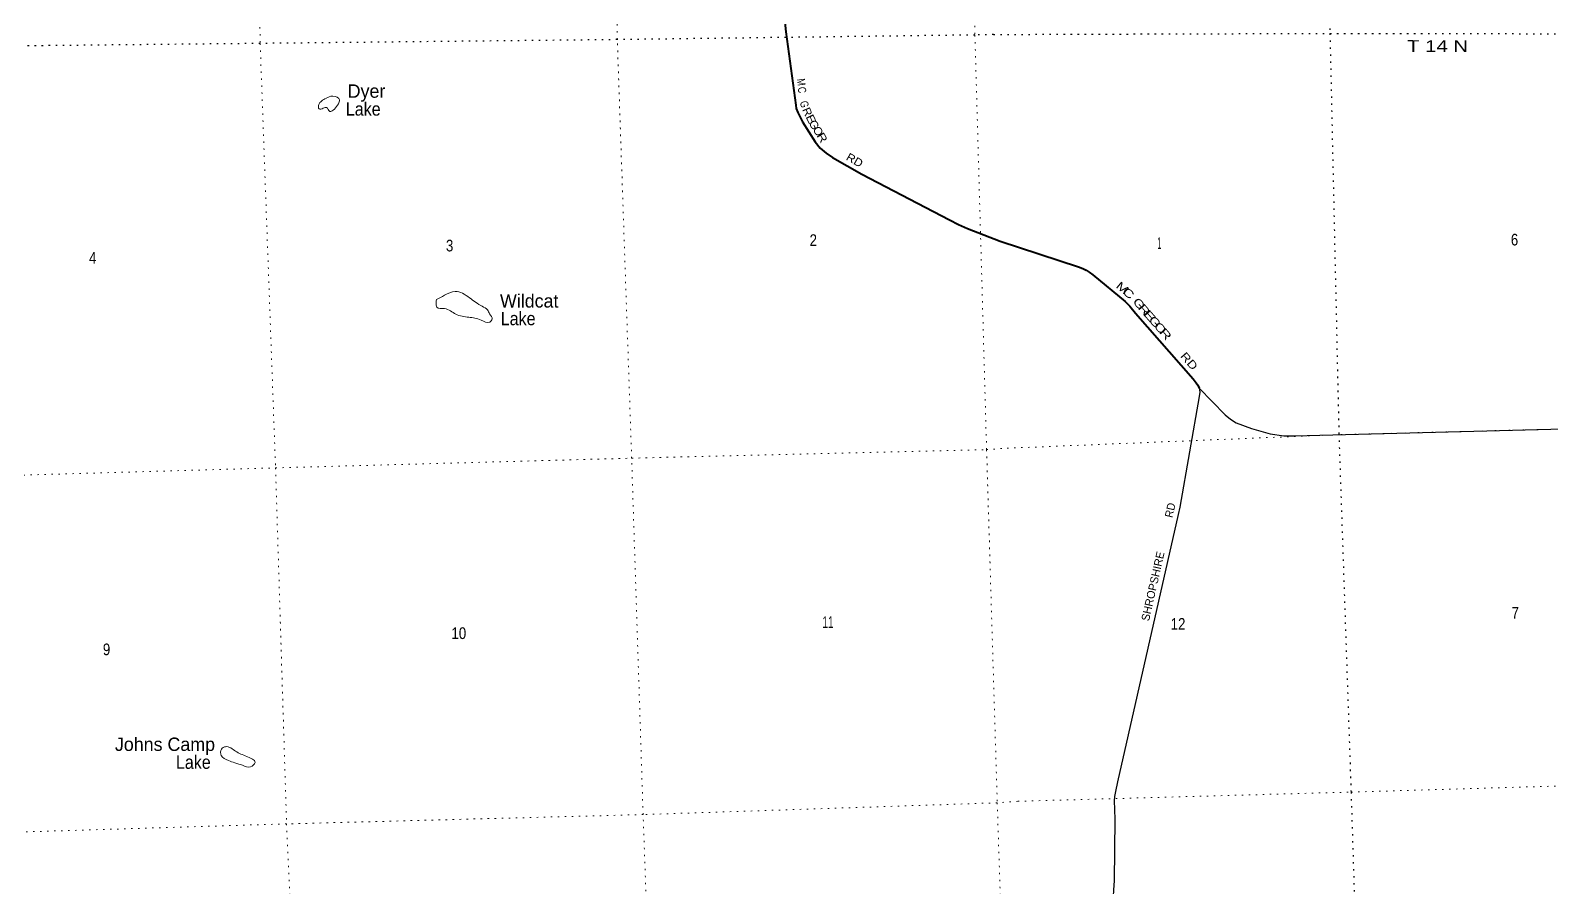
# Model space of a CAD drawing. Header units: feet. Extents: x 501257 to 757852, y -360805 to -170898.
# Drawn here: x 709094 to 731897, y -280650 to -267806 of the extents above; entities that cross this region are included whole.
import ezdxf
from ezdxf.enums import TextEntityAlignment as Align

# ---------------------------------------------------------------- set-up
doc = ezdxf.new("R2010")
doc.units = ezdxf.units.FT
doc.header["$LTSCALE"] = 70
doc.linetypes.add('DOTTED', pattern=[1.5, 0.3, -1.2])
for name, color, linetype, lineweight in [('26', 7, 'Continuous', 40), ('27', 7, 'Continuous', 13), ('29', 7, 'Continuous', 25), ('30', 7, 'Continuous', 25), ('39', 7, 'Continuous', 13), ('6', 7, 'DOTTED', 25), ('7', 7, 'DOTTED', 13)]:
    doc.layers.add(name, color=color, linetype=linetype, lineweight=lineweight)
doc.layers.add('41', color=7, linetype='Continuous')

msp = doc.modelspace()

# ---------------------------------------------------------------- linework, layer by layer
at = {"layer": '26'}
for points in [[(720395.25, -267639.16), (720420, -267825.56), (720565.61, -268925.6), (720574.48, -268973.92), (720596.12, -269034.36), (720665.4, -269178), (720857.24, -269477.1), (720930.87, -269570.3), (721020.14, -269643.67), (721119.25, -269711.19), (721558.99, -269960.93), (722869.88, -270646.01), (723007.95, -270713.94), (723142.18, -270772.98), (723629.66, -270962.35)], [(723629.66, -270962.35), (724804.29, -271347.39), (724868.67, -271373.54), (724918.76, -271399.79), (724966.46, -271428.43), (725021.63, -271470.32), (725505.9, -271869.34), (725551.25, -271912.73), (725572.34, -271936.81), (725660.64, -272040.81), (726522.87, -273026.37), (726570.58, -273088.42), (726594.43, -273121.84), (726614.63, -273167.31), (726614.8, -273168)]]:
    msp.add_lwpolyline(points, dxfattribs=at)
at = {"layer": '29'}
for points in [[(726614.8, -273168), (726621.28, -273194.03), (726623.06, -273224.47), (726613.51, -273293.68), (726325.76, -274950.3), (726297.47, -275059.96), (725387.66, -279068.48), (725358.26, -279213.39), (725343.95, -279285), (725341.16, -279345.8), (725349.06, -279627.19), (725341.33, -280548.96), (725332.02, -280684.1), (725323.68, -280785.07), (725318.91, -280854.28), (725304.17, -280920.51), (724904.1, -282284.99), (724866.89, -282409.24), (724854.96, -282445.04), (724836.78, -282484.59), (724034.78, -283763.2)], [(726614.8, -273168), (727004.81, -273564.49), (727084.51, -273630.8), (727170.43, -273684.53), (727395.96, -273772.76), (727680.58, -273851.11), (727882.05, -273878.93), (728040.37, -273883.35), (733233.85, -273744.58)]]:
    msp.add_lwpolyline(points, dxfattribs=at)
at = {"layer": '39'}
for points in [[(713527.5, -268823.14), (713626.96, -268789.29), (713727.71, -268848.03), (713709.6, -268905.08), (713649.99, -268983.8), (713580.76, -269018.56), (713532.43, -268961.92), (713484.46, -268971.73), (713420.41, -268982.14), (713417.97, -268913.75), (713456.47, -268864), (713526.03, -268823.91)], [(715181.29, -271839.84), (715301.55, -271775.08), (715460.54, -271716.89), (715675.32, -271811.74), (715863.09, -271939.8), (715945.59, -271995.18), (715977.83, -272052.41), (716014.87, -272131.61), (715980.25, -272177.18), (715850.35, -272147.7), (715663.57, -272104.19), (715468.68, -272058.97), (715300.58, -271974.5), (715187.05, -271952.47), (715174.71, -271888.48), (715181.29, -271839.84)], [(712062.26, -278745.2), (711954.98, -278672.6), (711955.57, -278575.91), (712018.7, -278539.36), (712170.07, -278606.32), (712340.04, -278686.69), (712461.96, -278774.87), (712393.8, -278839.8), (712274.24, -278817.99), (712158.2, -278781.96), (712062.26, -278745.2)]]:
    msp.add_spline(points, degree=3, dxfattribs=at)
at = {"layer": '6'}
for points in [[(728498.83, -263261.19), (728574.29, -267849.95), (728707.76, -273845.69), (728890.04, -279219.77), (729062.05, -284529.8), (729243.77, -289887.81), (729420.57, -295219.81), (729582.62, -300532.2), (729814.25, -305880.42), (729973.53, -308993.84)], [(723531.69, -267866.61), (723252.54, -267874.88), (717891.42, -267944.34), (712537.91, -268001.43), (707178.3, -268056.74), (702564.64, -268114.49)], [(723531.69, -267866.61), (728574.29, -267849.95), (733893.51, -267859.1), (739210.36, -267858.27), (744535.53, -267865.2), (749822.41, -267869.43), (755013.79, -267921.63)]]:
    msp.add_lwpolyline(points, dxfattribs=at)
at = {"layer": '7'}
for points in [[(719338.67, -309330.32), (719174.43, -306176.67), (719005.44, -300857.95), (718811.23, -295566.34), (718685.89, -290229.91), (718470.29, -284902.83), (718278.17, -279556.76), (718106.38, -274215.99), (717891.42, -267944.34), (717826.79, -263598.8)], [(723147.32, -263431.11), (723252.54, -267874.88), (723427.15, -274087.59), (723587.18, -279380.46), (723759.76, -284743.35), (723906.85, -290068.92), (724105.87, -295382.51), (724308.98, -300697.96), (724530.82, -306087.25), (724641.66, -309163.15)], [(712488.09, -265028.15), (712537.91, -268001.43), (712768.08, -274361.14), (712933.63, -279696.1), (713174.22, -285046.43), (713370.29, -290390.34), (713525.78, -295725.67), (713730.76, -301037.03), (713873.62, -306356.7), (713981.69, -309497.94)], [(755199.31, -273539.1), (755096.61, -273538.31), (749838.44, -273662.05), (744643.63, -273708.84), (739340.84, -273767.56), (734004.45, -273726.79), (728686.3, -273864.54), (723727.91, -274066.91)], [(694626.29, -274742.52), (696824.15, -274753.72), (702041.1, -274480.09), (707413.99, -274514.93), (712768.08, -274361.14), (718106.38, -274215.99), (723427.15, -274087.59), (723727.91, -274066.91)], [(723895.34, -279357.36), (728890.04, -279219.77), (734199.52, -279064.21), (739494.46, -279184.9), (744803.19, -279065.59), (750046.02, -278958.63), (755314.8, -278846.74), (755374.36, -278839.78)], [(723895.34, -279357.36), (723587.18, -279380.46), (718278.17, -279556.76), (712933.63, -279696.1), (707602.01, -279859.13), (702306.31, -279956.4), (697052.04, -280030), (696868.31, -280032.42)]]:
    msp.add_lwpolyline(points, dxfattribs=at)

# ---------------------------------------------------------------- texts
at = {"layer": '27'}
for s, rotation, width, p in [('M', 277.54, 0.8, (720589.67, -268588.66)), ('C', 277.54, 0.8, (720601.61, -268706.63)), ('G', 281.54, 0.8, (720638.06, -268924.63)), ('R', 292.749, 1.1, (720685.41, -269049.4)), ('E', 295.749, 1.25, (720741.23, -269161.1)), ('G', 298.176, 1.1, (720789.17, -269248.59)), ('O', 298.676, 1.15, (720849.85, -269344.62)), ('R', 300.676, 1.25, (720911.44, -269443.7)), ('M', 320.513, 1.4, (725427.3, -271710.64)), ('C', 320.513, 1.5, (725515.91, -271789.97)), ('G', 310.333, 1.4, (725667.04, -271940.19)), ('R', 310.333, 1.5, (725745.36, -272032.43)), ('E', 311.181, 1.7, (725825.91, -272123.41)), ('G', 311.181, 1.45, (725905.58, -272214.47)), ('O', 311.181, 1.45, (725985.25, -272305.54)), ('R', 311.181, 1.55, (726064.93, -272396.61))]:
    msp.add_text(s, height=120, rotation=rotation, dxfattribs=dict(at, width=width)).set_placement(p, align=Align.CENTER)
for rotation, width, p in [(330.407, 1.1, (721310.06, -269739.06)), (311.181, 1.25, (726323.04, -272691.64))]:
    msp.add_text('RD', height=120, rotation=rotation, dxfattribs=dict(at, width=width)).set_placement(p)
at = {"layer": '30', "width": 0.95}
msp.add_text('RD', height=120, rotation=77.212, dxfattribs=at).set_placement((726212.98, -275115.97))
at = {"layer": '30'}
msp.add_text('SHROPSHIRE', height=120, rotation=77.212, dxfattribs=at).set_placement((725861.37, -276665.12))
at = {"layer": '41'}
for s, p in [('Dyer', (713849.48, -268814.86)), ('Wildcat', (716132.35, -271959.18)), ('Johns Camp', (710360.1, -278602.92))]:
    msp.add_text(s, height=200, dxfattribs=at).set_placement(p)
at = {"layer": '41', "width": 0.9}
for p in [(713821.88, -269083.11), (716144.18, -272223.51), (711274.83, -278871.19)]:
    msp.add_text('Lake', height=200, dxfattribs=at).set_placement(p)
at = {"layer": '6', "width": 1.3}
msp.add_text('T 14 N', height=175, rotation=359.901, dxfattribs=at).set_placement((730188.36, -268127.75), align=Align.CENTER)
at = {"layer": '7'}
for s, width, p in [('2', 0.85, (720773.72, -271036.35)), ('4', 0.85, (709972.35, -271301.78)), ('3', 0.85, (715322.47, -271117.76)), ('11', 0.65, (720965.32, -276760.32)), ('10', 0.85, (715405.22, -276925.79)), ('9', 0.85, (710180.08, -277168.72))]:
    msp.add_text(s, height=175, dxfattribs=dict(at, width=width)).set_placement(p)
for s, width, p in [('6', 0.85, (731341.39, -271028.62)), ('1', 0.4, (726017.02, -271079.67)), ('7', 0.85, (731352.81, -276620.36)), ('12', 0.85, (726296.99, -276787.28))]:
    msp.add_text(s, height=175, dxfattribs=dict(at, width=width)).set_placement(p, align=Align.CENTER)

doc.saveas('drawing.dxf')
